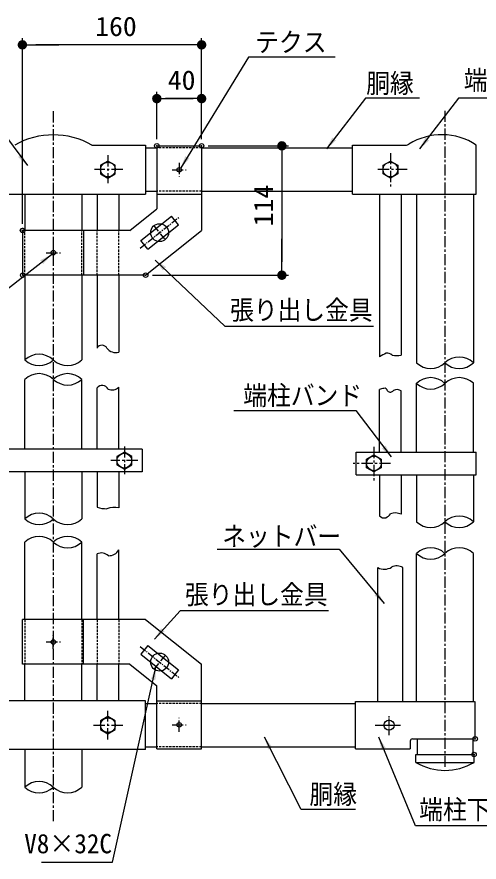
# Model space of a CAD drawing. Units: millimetres, scale not verified. Extents: x -5011 to 5012, y -3543 to 3544.
# Drawn here: x 2494 to 3526, y 218 to 2105 of the extents above; entities that cross this region are included whole.
import ezdxf
from ezdxf.enums import TextEntityAlignment as Align

# ---------------------------------------------------------------- set-up
doc = ezdxf.new("R2010")
doc.units = ezdxf.units.MM
doc.header["$LTSCALE"] = 20
doc.header["$PDMODE"] = 32
doc.header["$PDSIZE"] = 10
for name, pattern in [('USER1', [1.125, 0.75, -0.125, 0.125, -0.125]), ('USER2', [2, 1.25, -0.25, 0.25, -0.25]), ('USER3', [0.375, 0.25, -0.125])]:
    doc.linetypes.add(name, pattern=pattern)
for name, color, linetype, lineweight in [('0-0_5寸法', 1, 'Continuous', 25), ('0-2_7詳細', 7, 'Continuous', 25), ('0-3_8部品', 7, 'Continuous', 25), ('0-6_1部材', 7, 'Continuous', 25)]:
    doc.layers.add(name, color=color, linetype=linetype, lineweight=lineweight)
doc.layers.add('0-1_DEFPOINTS', color=7, linetype='Continuous')
doc.styles.add('ＭＳ ゴシック', font='')
doc.styles.get('ＭＳ ゴシック').set_extended_font_data('MS Gothic')

# ---------------------------------------------------------------- blocks, each defined once
blk = doc.blocks.new('M1')
at = {"layer": '0-0_5寸法'}
blk.add_line((-7, 0), (-54.01, 0), dxfattribs=at)
for points in [[(7, 0), (-7, 0), (-6.94, 0.88)], [(0, 0), (-6.94, -0.88), (-7, 0)], [(0, 0), (-7, 0), (7, 0)], [(6.94, 0.88), (-6.94, 0.88), (-6.78, 1.74)], [(7, 0), (-6.94, 0.88), (6.94, 0.88)], [(0, 0), (-6.78, -1.74), (-6.94, -0.88)], [(6.51, 2.58), (-6.78, 1.74), (-6.51, 2.58)], [(6.78, 1.74), (-6.78, 1.74), (6.51, 2.58)], [(6.94, 0.88), (-6.78, 1.74), (6.78, 1.74)], [(0, 0), (-6.51, -2.58), (-6.78, -1.74)], [(6.51, 2.58), (-6.51, 2.58), (-6.13, 3.37)], [(0, 0), (-6.13, -3.37), (-6.51, -2.58)], [(6.13, 3.37), (-6.13, 3.37), (-5.66, 4.11)], [(6.51, 2.58), (-6.13, 3.37), (6.13, 3.37)], [(0, 0), (-5.66, -4.11), (-6.13, -3.37)], [(5.66, 4.11), (-5.66, 4.11), (-5.1, 4.79)], [(6.13, 3.37), (-5.66, 4.11), (5.66, 4.11)], [(0, 0), (-5.1, -4.79), (-5.66, -4.11)], [(5.1, 4.79), (-5.1, 4.79), (-4.46, 5.39)], [(5.66, 4.11), (-5.1, 4.79), (5.1, 4.79)], [(0, 0), (-4.46, -5.39), (-5.1, -4.79)], [(3.75, 5.91), (-4.46, 5.39), (-3.75, 5.91)], [(4.46, 5.39), (-4.46, 5.39), (3.75, 5.91)], [(5.1, 4.79), (-4.46, 5.39), (4.46, 5.39)], [(0, 0), (-3.75, -5.91), (-4.46, -5.39)], [(3.75, 5.91), (-3.75, 5.91), (-2.98, 6.33)], [(0, 0), (-2.98, -6.33), (-3.75, -5.91)], [(2.98, 6.33), (-2.98, 6.33), (-2.16, 6.66)], [(3.75, 5.91), (-2.98, 6.33), (2.98, 6.33)], [(0, 0), (-2.16, -6.66), (-2.98, -6.33)], [(2.16, 6.66), (-2.16, 6.66), (-1.31, 6.88)], [(2.98, 6.33), (-2.16, 6.66), (2.16, 6.66)], [(0, 0), (-1.31, -6.88), (-2.16, -6.66)], [(1.31, 6.88), (-1.31, 6.88), (-0.44, 6.99)], [(2.16, 6.66), (-1.31, 6.88), (1.31, 6.88)], [(0, 0), (-0.44, -6.99), (-1.31, -6.88)], [(1.31, 6.88), (-0.44, 6.99), (0.44, 6.99)], [(0, 0), (0.44, -6.99), (-0.44, -6.99)], [(6.94, -0.88), (0, 0), (7, 0)], [(6.78, -1.74), (0, 0), (6.94, -0.88)], [(6.51, -2.58), (0, 0), (6.78, -1.74)], [(6.13, -3.37), (0, 0), (6.51, -2.58)], [(5.66, -4.11), (0, 0), (6.13, -3.37)], [(5.1, -4.79), (0, 0), (5.66, -4.11)], [(4.46, -5.39), (0, 0), (5.1, -4.79)], [(3.75, -5.91), (0, 0), (4.46, -5.39)], [(2.98, -6.33), (0, 0), (3.75, -5.91)], [(2.16, -6.66), (0, 0), (2.98, -6.33)], [(1.31, -6.88), (0, 0), (2.16, -6.66)], [(0.44, -6.99), (0, 0), (1.31, -6.88)]]:
    blk.add_solid(points, dxfattribs=at)

msp = doc.modelspace()

# ---------------------------------------------------------------- linework, layer by layer
at = {"layer": '0-0_5寸法'}
for p, q in [((2506.06, 1642.96), (2506.06, 2057.22)), ((2906.39, 1831.7), (2906.39, 2057.22)), ((2876.39, 2042.22), (2536.06, 2042.22)), ((3010.95, 2014.43), (2859.95, 1767.31)), ((3204.51, 2014.43), (3010.95, 2014.43)), ((2806.39, 1831.7), (2806.39, 1937.22)), ((2906.39, 1831.7), (2906.39, 1937.22)), ((2836.39, 1922.22), (2876.39, 1922.22)), ((2921.39, 1816.7), (3100.8, 1816.7)), ((3085.8, 1786.7), (3085.8, 1557.96)), ((2796.34, 1527.96), (3100.8, 1527.96)), ((3294.11, 523.34), (3351.02, 523.34))]:
    msp.add_line(p, q, dxfattribs=at)
for points in [[(2133.49, 1922.57), (2405.92, 1922.57), (2517.17, 1772.53)], [(3393.54, 1923), (3272.6, 1923), (3185.26, 1809.77)], [(3788.46, 1923), (3480.65, 1923), (3393.32, 1809.77)], [(2165.91, 1426.18), (2380.49, 1426.18), (2571.26, 1574.28)], [(3290.65, 1413.68), (2959.01, 1413.68), (2802.93, 1561.64)], [(2978.57, 1226.15), (3251, 1226.15), (3330.25, 1122.15)], [(2941.33, 916.4), (3213.76, 916.4), (3314.34, 795)], [(3190.02, 778.57), (2858.37, 778.57), (2801.12, 715.35)], [(3250.04, 334.89), (3129.1, 334.89), (3047.08, 496.44)], [(3649.19, 298.46), (3384.33, 298.46), (3302.18, 496.37)]]:
    msp.add_lwpolyline(points, dxfattribs=at)
for points in [[(3184.04, 1808.18), (3198.23, 1835.12), (3206.48, 1828.76)], [(3392.09, 1808.18), (3406.29, 1835.12), (3414.54, 1828.76)], [(2518.36, 1770.92), (2496.31, 1791.92), (2504.68, 1798.12)], [(2858.91, 1765.6), (2870.1, 1793.92), (2878.99, 1788.48)], [(2572.84, 1575.51), (2552.34, 1553), (2545.95, 1561.23)], [(2801.48, 1563.01), (2826.84, 1546.15), (2819.67, 1538.59)], [(3331.47, 1120.56), (3309.14, 1141.26), (3317.43, 1147.58)], [(3315.61, 793.46), (3292.46, 813.24), (3300.49, 819.89)], [(2799.78, 713.87), (2816.05, 739.6), (2823.78, 732.61)], [(3046.18, 498.22), (3064.4, 473.83), (3055.11, 469.11)], [(3301.41, 498.22), (3317.72, 472.51), (3308.1, 468.51)]]:
    msp.add_solid(points, dxfattribs=at)
at = {"layer": '0-1_DEFPOINTS'}
for p in [(2506.06, 2042.22), (2906.39, 1922.22), (2806.39, 1816.7), (2906.39, 1816.7), (2506.06, 1627.96), (2506.89, 1627.96), (2506.89, 1527.96), (2781.34, 1527.96), (3085.8, 1527.96), (3517.64, 492.72), (3515.14, 457.72)]:
    msp.add_point(p, dxfattribs=at)
at = {"layer": '0-2_7詳細', "color": 1, "linetype": 'USER2'}
for p, q in [((2575.14, 1893.95), (2575.14, 307.51)), ((3450.14, 1895.26), (3450.14, 427.2)), ((2697.06, 1795.57), (2697.06, 1733.58)), ((3328.22, 1800.69), (3328.22, 1725.61)), ((2730.14, 1763.82), (2666.75, 1763.82)), ((3365.47, 1763.82), (3296.04, 1763.82)), ((2733.89, 1145.74), (2733.89, 1083.75)), ((3291.38, 1144.57), (3291.38, 1069.49)), ((2763.75, 1113.99), (2703.58, 1113.99)), ((3328.64, 1107.7), (3244.76, 1107.7)), ((2697.06, 491.59), (2697.06, 555.09)), ((2665.16, 523.34), (2732.45, 523.34))]:
    msp.add_line(p, q, dxfattribs=at)
at = {"layer": '0-2_7詳細'}
for p, q in [((2661.5, 1818.43), (2781.38, 1818.43)), ((2781.38, 1818.43), (2781.38, 1709.21)), ((2781.38, 1812.08), (2806.39, 1812.08)), ((2906.39, 1812.08), (3243.89, 1812.08)), ((3243.89, 1709.21), (3243.89, 1818.43)), ((3243.89, 1818.43), (3362.57, 1818.43)), ((3519.99, 1709.21), (3519.99, 1818.43)), ((2697.06, 1782.89), (2680.55, 1773.35)), ((2713.57, 1773.35), (2697.06, 1782.89)), ((3311.71, 1773.35), (3328.22, 1782.89)), ((3328.22, 1782.89), (3344.73, 1773.35)), ((2680.55, 1773.35), (2680.55, 1754.29)), ((2713.57, 1754.29), (2713.57, 1773.35)), ((3311.71, 1754.29), (3311.71, 1773.35)), ((3344.73, 1773.35), (3344.73, 1754.29)), ((2680.55, 1754.29), (2697.06, 1744.76)), ((2697.06, 1744.76), (2713.57, 1754.29)), ((3328.22, 1744.76), (3311.71, 1754.29)), ((3344.73, 1754.29), (3328.22, 1744.76)), ((2368.89, 1709.21), (2781.38, 1709.21)), ((2511.64, 1709.21), (2511.64, 1627.96)), ((2638.64, 1709.21), (2638.64, 1627.96)), ((2672.93, 1709.21), (2672.93, 1627.96)), ((2721.19, 1709.21), (2721.19, 1627.96)), ((2781.38, 1715.56), (2806.37, 1715.56)), ((2906.37, 1715.56), (3243.89, 1715.56)), ((3243.89, 1709.21), (3519.99, 1709.21)), ((3304.09, 1709.21), (3304.09, 1345.98)), ((3352.34, 1709.21), (3352.34, 1349.24)), ((3386.64, 1709.21), (3386.64, 1332.46)), ((3513.64, 1709.21), (3513.64, 1332.46)), ((2511.64, 1527.96), (2511.64, 1338.74)), ((2638.64, 1527.96), (2638.64, 1338.74)), ((2672.93, 1527.96), (2672.93, 1364.97)), ((2721.19, 1527.96), (2721.19, 1356.24)), ((2511.64, 1139.39), (2511.64, 1295.41)), ((2638.64, 1139.39), (2638.64, 1295.41)), ((3386.63, 1133.1), (3386.63, 1286.52)), ((3513.63, 1133.1), (3513.63, 1286.52)), ((2672.93, 1139.39), (2672.93, 1276.52)), ((2721.19, 1139.39), (2721.19, 1277.91)), ((3304.08, 1133.1), (3304.08, 1272.99)), ((3352.34, 1133.1), (3352.34, 1269.73)), ((2773.26, 1139.39), (2377.02, 1139.39)), ((2733.89, 1133.05), (2717.38, 1123.52)), ((2750.4, 1123.52), (2733.89, 1133.05)), ((2773.26, 1139.39), (2773.26, 1088.59)), ((3252.02, 1133.1), (3519.98, 1133.1)), ((3252.02, 1082.3), (3252.02, 1133.1)), ((3519.98, 1082.3), (3519.98, 1133.1)), ((2717.38, 1123.52), (2717.38, 1104.46)), ((2750.4, 1104.46), (2750.4, 1123.52)), ((3274.88, 1117.23), (3291.38, 1126.76)), ((3274.88, 1098.17), (3274.88, 1117.23)), ((3291.38, 1126.76), (3307.9, 1117.23)), ((3307.9, 1117.23), (3307.9, 1098.17)), ((2717.38, 1104.46), (2733.89, 1094.93)), ((2733.89, 1094.93), (2750.4, 1104.46)), ((3291.38, 1088.64), (3274.88, 1098.17)), ((3307.9, 1098.17), (3291.38, 1088.64)), ((2773.26, 1088.59), (2377.02, 1088.59)), ((2511.64, 1088.59), (2511.64, 983.79)), ((2638.64, 1088.59), (2638.64, 983.79)), ((2672.93, 1088.59), (2672.93, 1010.02)), ((2721.19, 1088.59), (2721.19, 1008.25)), ((3252.02, 1082.3), (3519.98, 1082.3)), ((3304.09, 1082.3), (3304.09, 991.03)), ((3352.34, 1082.3), (3352.34, 994.29)), ((3386.63, 1082.3), (3386.63, 977.5)), ((3513.63, 1082.3), (3513.63, 977.5)), ((2511.64, 759.2), (2511.64, 932.11)), ((2638.64, 759.2), (2638.64, 932.11)), ((2672.93, 759.2), (2672.93, 905.88)), ((2721.19, 759.2), (2721.19, 914.62)), ((3386.64, 577.95), (3386.64, 906.71)), ((3513.64, 577.95), (3513.64, 906.71)), ((3300.28, 577.95), (3300.28, 875.15)), ((3356.16, 576.47), (3356.16, 875.26)), ((2511.64, 577.95), (2511.64, 659.2)), ((2638.64, 577.95), (2638.64, 659.2)), ((2672.93, 577.95), (2672.93, 659.2)), ((2721.19, 577.95), (2721.19, 659.2)), ((2781.38, 577.95), (2368.89, 577.95)), ((2781.38, 468.73), (2781.38, 577.95)), ((2781.38, 571.6), (2806.37, 571.6)), ((2906.37, 571.6), (3250.14, 571.6)), ((2697.06, 542.41), (2680.55, 532.87)), ((2680.55, 532.87), (2680.55, 513.81)), ((2713.57, 532.87), (2697.06, 542.41)), ((2713.57, 513.81), (2713.57, 532.87)), ((2680.55, 513.81), (2697.06, 504.28)), ((2697.06, 504.28), (2713.57, 513.81)), ((2781.38, 475.08), (2806.39, 475.08)), ((2906.39, 475.08), (3250.14, 475.08)), ((2678.36, 468.73), (2368.89, 468.73)), ((2511.64, 468.73), (2511.64, 384.91)), ((2638.64, 468.73), (2638.64, 384.91)), ((2781.38, 468.73), (2661.5, 468.73))]:
    msp.add_line(p, q, dxfattribs=at)
at = {"layer": '0-2_7詳細', "color": 1, "linetype": 'USER3'}
for p, q in [((2906.37, 1812.08), (2806.37, 1812.08)), ((2906.37, 1715.56), (2806.37, 1715.56)), ((2511.64, 1527.96), (2511.64, 1627.96)), ((2638.64, 1527.96), (2638.64, 1627.96)), ((2672.93, 1527.96), (2672.93, 1627.96)), ((2721.19, 1527.96), (2721.19, 1627.96)), ((2511.64, 759.2), (2511.64, 659.2)), ((2638.64, 759.2), (2638.64, 659.2)), ((2672.93, 759.2), (2672.93, 659.2)), ((2721.19, 759.2), (2721.19, 659.2)), ((2906.37, 571.6), (2806.37, 571.6)), ((2906.37, 475.08), (2806.37, 475.08))]:
    msp.add_line(p, q, dxfattribs=at)
at = {"layer": '0-2_7詳細'}
msp.add_lwpolyline([(2549.06, 217.65), (2707.49, 217.65), (2804.38, 652.49)], dxfattribs=at)
for centre, radius in [((2697.06, 1763.82), 16.51), ((3328.22, 1763.82), 16.51), ((2812.64, 1622.96), 20), ((2733.89, 1113.99), 16.51), ((3291.38, 1107.7), 16.51), ((2812.64, 664.2), 20), ((2697.06, 523.34), 16.51)]:
    msp.add_circle(centre, radius, dxfattribs=at)
for centre, radius, start, end in [((2575.14, 1666.74), 174.55, 60.34702, 119.65307), ((3443.14, 1701.77), 139.7, 56.62708, 121.91328), ((3362.57, 1831.13), 12.7, 270, 301.9133), ((2683.83, 1359.59), 12.17, 25.53463, 153.7139), ((2714.48, 1380.45), 25.12, 218.46376, 285.49008), ((2543.39, 1305.4), 46.04, 46.39933, 133.60161), ((3811.08, 425.26), 1051.07, 117.93148, 118.83925), ((3319.61, 1335.14), 18.77, 48.73564, 92.66361), ((3342.18, 1422.72), 74.17, 262.10245, 277.87393), ((3481.89, 1299.12), 46.04, 46.39839, 133.60067), ((2543.39, 1372.08), 46.04, 226.39891, 313.60217), ((2606.89, 1372.08), 46.04, 226.39641, 313.60367), ((3418.39, 1365.79), 46.04, 226.39633, 313.60359), ((3481.89, 1365.79), 46.04, 226.39783, 313.60109), ((2543.39, 1262.07), 46.04, 46.39634, 133.60359), ((2606.89, 1262.07), 46.04, 46.39833, 133.60159), ((2606.89, 1328.75), 46.04, 226.39941, 313.60168), ((3418.39, 1253.18), 46.04, 46.39641, 133.60366), ((3418.39, 1319.85), 46.04, 226.39832, 313.60059), ((3481.89, 1253.18), 46.04, 46.39841, 133.60167), ((2684.3, 1267.17), 14.72, 26.54885, 140.57342), ((2706.27, 1293.21), 21.36, 245.64888, 314.2756), ((3312.93, 1252.03), 22.77, 88.93778, 112.87356), ((3315.93, 1269.34), 6.03, 1.07141, 115.29814), ((3328.2, 1275.74), 8.85, 225.26337, 323.18272), ((3343.21, 1255.5), 16.91, 57.28815, 117.92741), ((2694.62, 1076.83), 70.25, 252.00746, 270.17596), ((2710.83, 962.91), 46.51, 77.13079, 110.10096), ((2543.39, 950.45), 46.04, 46.39933, 133.60161), ((2543.39, 1017.13), 46.04, 226.39891, 313.60217), ((2606.89, 1017.13), 46.04, 226.39641, 313.60367), ((3313.97, 997.97), 12.09, 215.10037, 289.07892), ((3306.63, 1011.36), 27.26, 294.47465, 323.26788), ((3339.51, 965.83), 31.22, 65.72084, 110.66745), ((3481.88, 944.16), 46.04, 46.39839, 133.60067), ((3418.39, 1010.84), 46.04, 226.39633, 313.60359), ((3481.89, 1010.84), 46.04, 226.39783, 313.60109), ((2543.39, 898.77), 46.04, 46.39634, 133.60445), ((2606.89, 898.77), 46.04, 46.39833, 133.60159), ((2606.89, 965.45), 46.04, 226.39941, 313.60265), ((2682.3, 883.39), 24.36, 48.60979, 112.62559), ((2699.12, 926.9), 25.25, 268.36905, 330.91565), ((3418.39, 873.37), 46.04, 46.39641, 133.60366), ((3418.39, 940.05), 46.04, 226.39832, 313.60059), ((3481.89, 873.37), 46.04, 46.39891, 133.60219), ((3314.71, 901.5), 30.05, 241.29468, 302.5929), ((3342.66, 852.13), 26.78, 59.74478, 116.07443), ((2543.39, 351.57), 46.04, 46.39933, 133.60161), ((2543.39, 418.25), 46.04, 226.39891, 313.60217), ((2606.89, 418.25), 46.04, 226.39641, 313.60367)]:
    msp.add_arc(centre, radius, start, end, dxfattribs=at)
msp.add_solid([(2804.83, 654.44), (2803.25, 624.04), (2793.1, 626.35)], dxfattribs=at)
at = {"layer": '0-3_8部品'}
for p, q in [((2806.39, 1816.7), (2806.36, 1676.03)), ((2806.39, 1816.7), (2906.39, 1816.7)), ((2906.39, 1816.7), (2906.36, 1627.96)), ((2806.37, 1709.21), (2906.37, 1709.21)), ((2746.27, 1627.96), (2806.36, 1676.03)), ((2770.66, 1605.39), (2838.99, 1660.05)), ((2854.61, 1640.53), (2838.99, 1660.05)), ((2506.06, 1627.96), (2506.06, 1527.96)), ((2746.27, 1627.96), (2506.06, 1627.96)), ((2642.56, 1627.96), (2642.56, 1527.96)), ((2781.34, 1527.96), (2906.36, 1627.96)), ((2786.28, 1585.87), (2854.61, 1640.53)), ((2786.28, 1585.87), (2770.66, 1605.39)), ((2781.34, 1527.96), (2506.06, 1527.96)), ((2781.34, 759.2), (2506.06, 759.2)), ((2642.56, 659.2), (2642.56, 759.2)), ((2781.34, 759.2), (2906.36, 659.2)), ((2786.28, 701.29), (2770.66, 681.77)), ((2786.28, 701.29), (2854.61, 646.64)), ((2770.66, 681.77), (2838.99, 627.12)), ((2746.27, 659.2), (2806.36, 611.13)), ((2854.61, 646.64), (2838.99, 627.12)), ((2906.39, 470.46), (2906.36, 659.2)), ((2806.39, 470.46), (2806.36, 611.13)), ((2806.37, 577.95), (2906.37, 577.95)), ((3250.14, 576.47), (3516.39, 576.47)), ((3250.14, 470.22), (3250.14, 576.47)), ((3517.64, 492.72), (3517.64, 576.47)), ((3377.64, 492.72), (3517.64, 492.72)), ((3372.64, 487.72), (3372.64, 470.22)), ((2806.39, 470.46), (2906.39, 470.46)), ((3250.14, 470.22), (3372.64, 470.22))]:
    msp.add_line(p, q, dxfattribs=at)
at = {"layer": '0-3_8部品', "color": 1, "linetype": 'USER2'}
for p, q in [((2856.38, 1778.53), (2856.38, 1747.77)), ((2840.34, 1762.96), (2872.1, 1762.96)), ((2575.14, 1593.53), (2575.13, 1562.77)), ((2559.1, 1577.96), (2590.86, 1577.96)), ((2575.14, 693.64), (2575.13, 724.39)), ((2559.1, 709.2), (2590.86, 709.2)), ((2856.38, 508.64), (2856.38, 539.39)), ((2840.34, 524.2), (2872.1, 524.2))]:
    msp.add_line(p, q, dxfattribs=at)
at = {"layer": '0-3_8部品', "color": 1, "linetype": 'USER1'}
for p, q in [((2769.32, 1588.31), (2855.96, 1657.61)), ((2823.97, 1608.79), (2801.3, 1637.12)), ((2769.32, 698.86), (2855.96, 629.55)), ((2823.97, 678.37), (2801.3, 650.04)), ((3325.14, 500.68), (3325.14, 544.58))]:
    msp.add_line(p, q, dxfattribs=at)
at = {"layer": '0-3_8部品'}
msp.add_lwpolyline([(2746.27, 659.2), (2506.06, 659.2), (2506.06, 759.2)], dxfattribs=at)
for centre, radius in [((2856.38, 1763.15), 5), ((2575.13, 1578.15), 5), ((2575.13, 709.02), 5), ((2856.38, 524.02), 5), ((3325.14, 523.34), 11.25)]:
    msp.add_circle(centre, radius, dxfattribs=at)
msp.add_arc((3377.64, 487.72), 5, 90, 180, dxfattribs=at)
at = {"layer": '0-6_1部材'}
for p, q in [((3387.64, 492.72), (3387.64, 457.72)), ((3512.64, 492.72), (3512.64, 457.72)), ((3385.14, 457.72), (3515.14, 457.72)), ((3385.14, 440.22), (3385.14, 457.72)), ((3515.14, 440.22), (3515.14, 457.72)), ((3385.14, 440.22), (3515.14, 440.22))]:
    msp.add_line(p, q, dxfattribs=at)
msp.add_arc((3450.14, 549.12), 126.83, 239.16865, 300.83135, dxfattribs=at)

# ---------------------------------------------------------------- block references
at = {"layer": '0-0_5寸法', "xscale": 1.5, "yscale": 1.5}
for p, rotation in [((2506.06, 2042.22), 180), ((2806.39, 1922.22), 180), ((3085.8, 1816.7), 90), ((3085.8, 1527.96), 270)]:
    msp.add_blockref('M1', p, dxfattribs=dict(at, rotation=rotation))
for p in [(2906.39, 2042.22), (2906.39, 1922.22)]:
    msp.add_blockref('M1', p, dxfattribs=at)

# ---------------------------------------------------------------- texts
at = {"layer": '0-0_5寸法', "color": 3, "style": 'ＭＳ ゴシック'}
for s, width, p in [('160', 1.05, (2668.72, 2048.89)), ('テクス', 0.9, (3026.19, 2013.68)), ('40', 1.05, (2830.89, 1928.89)), ('胴縁', 0.9, (3274.09, 1921.85)), ('端柱上継手', 0.9, (3492.23, 1928.62)), ('張り出し金具', 0.9, (2969.9, 1415.62)), ('端柱バンド', 0.9, (2999.44, 1225.04)), ('ネットバー', 0.9, (2952.46, 910.74)), ('張り出し金具', 0.9, (2869.27, 780.52)), ('胴縁', 0.9, (3147.42, 334.67)), ('端柱下継手', 0.9, (3392.54, 300.4))]:
    msp.add_text(s, height=43.26, dxfattribs=dict(at, width=width)).set_placement(p, align=Align.BOTTOM_LEFT)
at = {"layer": '0-0_5寸法', "color": 3, "style": 'ＭＳ ゴシック', "width": 1.05}
msp.add_text('114', height=43.26, rotation=90, dxfattribs=at).set_placement((3079.13, 1637.08), align=Align.BOTTOM_LEFT)
at = {"layer": '0-2_7詳細', "color": 3, "style": 'ＭＳ ゴシック', "width": 0.95}
msp.add_text('V8×32C', height=43.3, dxfattribs=at).set_placement((2510.19, 224.32), align=Align.BOTTOM_LEFT)

doc.saveas('drawing.dxf')
